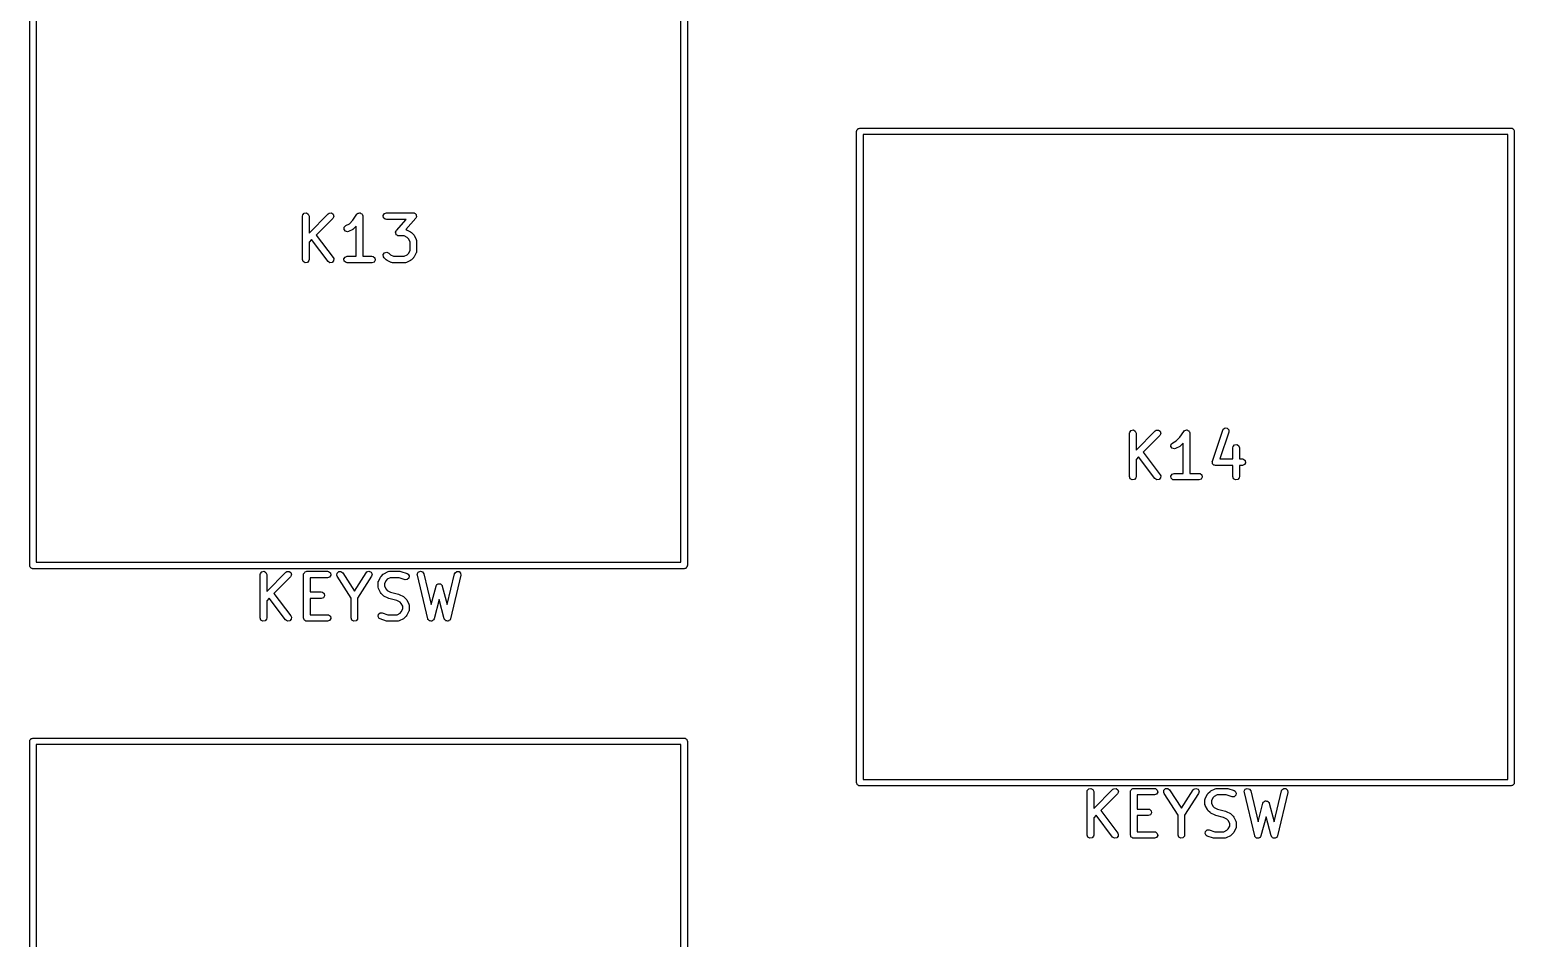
# Model space of a CAD drawing. Extents: x 65 to 209, y -133 to -44.
# Drawn here: x 122.47 to 156.68, y -86.34 to -65.42 of the extents above; entities that cross this region are included whole.
import ezdxf

# ---------------------------------------------------------------- set-up
doc = ezdxf.new("R2010")
doc.units = 0
doc.layers.add('BLACK', color=7, linetype='CONTINUOUS')

msp = doc.modelspace()

# ---------------------------------------------------------------- linework, layer by layer
at = {"layer": 'BLACK', "linetype": 'CONTINUOUS'}
for p, q in [((122.475, -77.758), (122.475, -62.758)), ((122.625, -62.833), (122.625, -77.683)), ((137.475, -77.683), (137.475, -62.833)), ((137.625, -62.758), (137.625, -77.758)), ((141.542, -67.7174), (141.552, -67.7005)), ((141.552, -67.7005), (141.558, -67.6982)), ((141.558, -67.6982), (141.562, -67.693)), ((141.562, -67.693), (141.582, -67.6897)), ((141.582, -67.6897), (141.6, -67.683)), ((141.6, -67.683), (156.6, -67.683)), ((156.6, -67.683), (156.61, -67.6847)), ((156.61, -67.6847), (156.613, -67.6841)), ((156.613, -67.6841), (156.616, -67.6858)), ((156.616, -67.6858), (156.626, -67.6875)), ((156.626, -67.6875), (156.641, -67.7)), ((156.641, -67.7), (156.657, -67.7098)), ((156.657, -67.7098), (156.66, -67.7161)), ((141.525, -67.758), (141.527, -67.7483)), ((141.525, -82.758), (141.525, -67.758)), ((141.526, -67.745), (141.528, -67.7421)), ((141.527, -67.7483), (141.526, -67.745)), ((141.528, -67.7421), (141.53, -67.7323)), ((141.53, -67.7323), (141.542, -67.7174)), ((141.675, -67.833), (141.675, -82.683)), ((156.525, -67.833), (141.675, -67.833)), ((156.525, -82.683), (156.525, -67.833)), ((156.66, -67.7161), (156.665, -67.7205)), ((156.665, -67.7205), (156.668, -67.7397)), ((156.668, -67.7397), (156.675, -67.758)), ((156.675, -67.758), (156.675, -82.758)), ((128.761, -69.7104), (128.765, -69.6847)), ((128.761, -70.7104), (128.761, -69.7104)), ((128.765, -69.6847), (128.798, -69.6454)), ((128.798, -69.6454), (128.849, -69.6365)), ((128.849, -69.6365), (128.893, -69.6622)), ((128.893, -69.6622), (128.911, -69.7104)), ((128.911, -70.1007), (129.354, -69.6573)), ((128.911, -69.7104), (128.911, -70.1007)), ((129.46, -69.7634), (129.078, -70.146)), ((129.354, -69.6573), (129.375, -69.6424)), ((129.375, -69.6424), (129.427, -69.6379)), ((129.427, -69.6379), (129.469, -69.6674)), ((129.482, -69.7169), (129.46, -69.7634)), ((129.469, -69.6674), (129.482, -69.7169)), ((129.92, -69.8055), (130.011, -69.6688)), ((130.011, -69.6688), (130.029, -69.6499)), ((130.029, -69.6499), (130.034, -69.6487)), ((130.034, -69.6487), (130.036, -69.6454)), ((130.036, -69.6454), (130.058, -69.6416)), ((130.058, -69.6416), (130.079, -69.6355)), ((130.079, -69.6355), (130.083, -69.6373)), ((130.083, -69.6373), (130.087, -69.6365)), ((130.087, -69.6365), (130.106, -69.6474)), ((130.106, -69.6474), (130.126, -69.6561)), ((130.126, -69.6561), (130.128, -69.66)), ((130.128, -69.66), (130.131, -69.6622)), ((130.131, -69.6622), (130.139, -69.6826)), ((130.139, -69.6826), (130.148, -69.7021)), ((130.148, -69.7021), (130.147, -69.7063)), ((130.147, -69.7063), (130.149, -69.7104)), ((130.149, -69.7104), (130.149, -70.6354)), ((130.619, -69.6974), (130.645, -69.6529)), ((130.628, -69.7479), (130.619, -69.6974)), ((130.667, -69.7809), (130.628, -69.7479)), ((130.645, -69.6529), (130.693, -69.6354)), ((130.693, -69.6354), (131.312, -69.6354)), ((131.368, -69.7598), (131.141, -70.0198)), ((131.312, -69.6354), (131.323, -69.6373)), ((131.323, -69.6373), (131.326, -69.6368)), ((131.326, -69.6368), (131.329, -69.6384)), ((131.329, -69.6384), (131.338, -69.6399)), ((131.338, -69.6399), (131.353, -69.6529)), ((131.353, -69.6529), (131.37, -69.6634)), ((131.376, -69.7409), (131.368, -69.7598)), ((131.37, -69.6634), (131.372, -69.669)), ((131.372, -69.669), (131.377, -69.6729)), ((131.386, -69.7234), (131.376, -69.7409)), ((131.377, -69.6729), (131.38, -69.6928)), ((131.38, -69.6928), (131.387, -69.7119)), ((131.387, -69.7119), (131.385, -69.7175)), ((131.385, -69.7175), (131.386, -69.7234)), ((129.716, -70.0175), (129.719, -69.9663)), ((129.747, -70.0587), (129.716, -70.0175)), ((129.719, -69.9663), (129.755, -69.929)), ((129.797, -70.0706), (129.747, -70.0587)), ((129.755, -69.929), (129.839, -69.8868)), ((129.822, -70.0632), (129.797, -70.0706)), ((129.917, -70.0156), (129.822, -70.0632)), ((129.839, -69.8868), (129.92, -69.8055)), ((129.918, -70.0144), (129.917, -70.0156)), ((129.936, -70.0015), (129.918, -70.0144)), ((129.999, -69.9391), (129.936, -70.0015)), ((129.999, -70.6354), (129.999, -69.9391)), ((130.693, -69.7854), (130.667, -69.7809)), ((131.147, -69.7854), (130.693, -69.7854)), ((130.904, -70.0898), (130.906, -70.0842)), ((130.91, -70.1089), (130.904, -70.0898)), ((130.905, -70.0783), (130.915, -70.0608)), ((130.906, -70.0842), (130.905, -70.0783)), ((130.914, -70.1288), (130.91, -70.1089)), ((130.915, -70.0608), (130.922, -70.0419)), ((130.922, -70.0419), (131.147, -69.7854)), ((131.141, -70.0198), (131.147, -70.0209)), ((131.147, -70.0209), (131.151, -70.0237)), ((131.151, -70.0237), (131.155, -70.0243)), ((131.155, -70.0243), (131.25, -70.0719)), ((131.25, -70.0719), (131.268, -70.0852)), ((131.268, -70.0852), (131.27, -70.0859)), ((131.27, -70.0859), (131.317, -70.1335)), ((128.97, -70.2531), (128.911, -70.3129)), ((128.911, -70.3129), (128.911, -70.7104)), ((129.347, -70.7554), (128.97, -70.2531)), ((129.078, -70.146), (129.467, -70.6654)), ((130.918, -70.1327), (130.914, -70.1288)), ((130.92, -70.1383), (130.918, -70.1327)), ((130.937, -70.1488), (130.92, -70.1383)), ((130.953, -70.1618), (130.937, -70.1488)), ((130.961, -70.1633), (130.953, -70.1618)), ((130.964, -70.1649), (130.961, -70.1633)), ((130.967, -70.1644), (130.964, -70.1649)), ((130.979, -70.1663), (130.967, -70.1644)), ((131.104, -70.1663), (130.979, -70.1663)), ((131.172, -70.2006), (131.104, -70.1663)), ((131.203, -70.231), (131.172, -70.2006)), ((131.237, -70.2995), (131.203, -70.231)), ((131.237, -70.5022), (131.237, -70.2995)), ((131.317, -70.1335), (131.33, -70.1519)), ((131.33, -70.1519), (131.331, -70.153)), ((131.331, -70.153), (131.379, -70.2483)), ((131.379, -70.2483), (131.386, -70.2732)), ((131.386, -70.2732), (131.385, -70.2776)), ((131.385, -70.2776), (131.387, -70.2818)), ((131.387, -70.2818), (131.387, -70.5199)), ((128.778, -70.7586), (128.761, -70.7104)), ((128.823, -70.7842), (128.778, -70.7586)), ((128.873, -70.7753), (128.823, -70.7842)), ((128.906, -70.736), (128.873, -70.7753)), ((128.911, -70.7104), (128.906, -70.736)), ((129.39, -70.7834), (129.347, -70.7554)), ((129.441, -70.7773), (129.39, -70.7834)), ((129.476, -70.7398), (129.441, -70.7773)), ((129.467, -70.6654), (129.479, -70.6886)), ((129.479, -70.6886), (129.476, -70.7398)), ((129.714, -70.6974), (129.74, -70.6529)), ((129.723, -70.7479), (129.714, -70.6974)), ((129.762, -70.7809), (129.723, -70.7479)), ((129.74, -70.6529), (129.788, -70.6354)), ((129.788, -70.7854), (129.762, -70.7809)), ((129.788, -70.6354), (129.999, -70.6354)), ((130.36, -70.7854), (129.788, -70.7854)), ((130.149, -70.6354), (130.36, -70.6354)), ((130.36, -70.6354), (130.385, -70.6399)), ((130.408, -70.7678), (130.36, -70.7854)), ((130.385, -70.6399), (130.424, -70.6729)), ((130.433, -70.7234), (130.408, -70.7678)), ((130.424, -70.6729), (130.433, -70.7234)), ((130.62, -70.5957), (130.65, -70.5537)), ((130.625, -70.6468), (130.62, -70.5957)), ((130.64, -70.6682), (130.625, -70.6468)), ((130.687, -70.7158), (130.64, -70.6682)), ((130.65, -70.5537), (130.699, -70.5404)), ((130.689, -70.7165), (130.687, -70.7158)), ((130.707, -70.7298), (130.689, -70.7165)), ((130.699, -70.5404), (130.746, -70.5621)), ((130.802, -70.7775), (130.707, -70.7298)), ((130.746, -70.5621), (130.785, -70.6011)), ((130.785, -70.6011), (130.853, -70.6354)), ((130.807, -70.778), (130.802, -70.7775)), ((130.81, -70.7809), (130.807, -70.778)), ((130.836, -70.7854), (130.81, -70.7809)), ((131.121, -70.7854), (130.836, -70.7854)), ((130.853, -70.6354), (131.104, -70.6354)), ((131.104, -70.6354), (131.172, -70.6011)), ((131.126, -70.7838), (131.121, -70.7854)), ((131.13, -70.7849), (131.126, -70.7838)), ((131.155, -70.7775), (131.13, -70.7849)), ((131.25, -70.7298), (131.155, -70.7775)), ((131.172, -70.6011), (131.203, -70.5707)), ((131.203, -70.5707), (131.237, -70.5022)), ((131.251, -70.7287), (131.25, -70.7298)), ((131.27, -70.7158), (131.251, -70.7287)), ((131.317, -70.6682), (131.27, -70.7158)), ((131.318, -70.6667), (131.317, -70.6682)), ((131.331, -70.6487), (131.318, -70.6667)), ((131.379, -70.5534), (131.331, -70.6487)), ((131.382, -70.5456), (131.379, -70.549)), ((131.379, -70.549), (131.379, -70.5534)), ((131.387, -70.5199), (131.382, -70.5456)), ((147.811, -74.7104), (147.815, -74.6847)), ((147.811, -75.7104), (147.811, -74.7104)), ((147.815, -74.6847), (147.848, -74.6454)), ((147.848, -74.6454), (147.899, -74.6365)), ((147.899, -74.6365), (147.943, -74.6622)), ((147.943, -74.6622), (147.961, -74.7104)), ((147.961, -75.1007), (148.404, -74.6573)), ((147.961, -74.7104), (147.961, -75.1007)), ((148.51, -74.7634), (148.128, -75.146)), ((148.404, -74.6573), (148.425, -74.6424)), ((148.425, -74.6424), (148.477, -74.6379)), ((148.477, -74.6379), (148.519, -74.6674)), ((148.532, -74.7169), (148.51, -74.7634)), ((148.519, -74.6674), (148.532, -74.7169)), ((148.805, -74.929), (148.889, -74.8868)), ((148.889, -74.8868), (148.97, -74.8055)), ((148.97, -74.8055), (149.061, -74.6688)), ((149.061, -74.6688), (149.079, -74.6499)), ((149.079, -74.6499), (149.084, -74.6487)), ((149.084, -74.6487), (149.086, -74.6454)), ((149.086, -74.6454), (149.108, -74.6416)), ((149.108, -74.6416), (149.129, -74.6355)), ((149.129, -74.6355), (149.133, -74.6373)), ((149.133, -74.6373), (149.137, -74.6365)), ((149.137, -74.6365), (149.156, -74.6474)), ((149.156, -74.6474), (149.176, -74.6561)), ((149.176, -74.6561), (149.178, -74.66)), ((149.178, -74.66), (149.181, -74.6622)), ((149.181, -74.6622), (149.189, -74.6826)), ((149.189, -74.6826), (149.198, -74.7021)), ((149.198, -74.7021), (149.197, -74.7063)), ((149.197, -74.7063), (149.199, -74.7104)), ((149.199, -74.7104), (149.199, -75.6354)), ((149.719, -75.3533), (149.957, -74.639)), ((150.1, -74.6865), (149.895, -75.302)), ((149.957, -74.639), (149.97, -74.6161)), ((149.97, -74.6161), (150.014, -74.5893)), ((150.014, -74.5893), (150.064, -74.5968)), ((150.064, -74.5968), (150.098, -74.6352)), ((150.098, -74.6352), (150.1, -74.6865)), ((148.128, -75.146), (148.517, -75.6654)), ((148.766, -75.0175), (148.769, -74.9663)), ((148.797, -75.0587), (148.766, -75.0175)), ((148.769, -74.9663), (148.805, -74.929)), ((148.847, -75.0706), (148.797, -75.0587)), ((148.872, -75.0632), (148.847, -75.0706)), ((148.967, -75.0156), (148.872, -75.0632)), ((148.968, -75.0144), (148.967, -75.0156)), ((148.986, -75.0015), (148.968, -75.0144)), ((149.049, -74.9391), (148.986, -75.0015)), ((149.049, -75.6354), (149.049, -74.9391)), ((150.192, -75.0437), (150.196, -75.0181)), ((150.192, -75.302), (150.192, -75.0437)), ((150.196, -75.0181), (150.229, -74.9788)), ((150.229, -74.9788), (150.28, -74.9699)), ((150.28, -74.9699), (150.324, -74.9955)), ((150.324, -74.9955), (150.342, -75.0437)), ((150.342, -75.0437), (150.342, -75.302)), ((148.02, -75.2531), (147.961, -75.3129)), ((147.961, -75.3129), (147.961, -75.7104)), ((148.397, -75.7554), (148.02, -75.2531)), ((149.717, -75.364), (149.719, -75.3591)), ((149.72, -75.3842), (149.717, -75.364)), ((149.719, -75.3591), (149.719, -75.3533)), ((149.721, -75.4046), (149.72, -75.3842)), ((149.725, -75.4089), (149.721, -75.4046)), ((149.726, -75.4145), (149.725, -75.4089)), ((149.741, -75.4277), (149.726, -75.4145)), ((149.755, -75.443), (149.741, -75.4277)), ((149.76, -75.4438), (149.755, -75.443)), ((149.765, -75.4475), (149.76, -75.4438)), ((149.79, -75.452), (149.765, -75.4475)), ((150.192, -75.452), (149.79, -75.452)), ((149.895, -75.302), (150.192, -75.302)), ((150.192, -75.7104), (150.192, -75.452)), ((150.342, -75.302), (150.41, -75.302)), ((150.41, -75.452), (150.342, -75.452)), ((150.342, -75.452), (150.342, -75.7104)), ((150.41, -75.302), (150.435, -75.3066)), ((150.458, -75.4345), (150.41, -75.452)), ((150.435, -75.3066), (150.474, -75.3395)), ((150.483, -75.3901), (150.458, -75.4345)), ((150.474, -75.3395), (150.483, -75.3901)), ((147.828, -75.7586), (147.811, -75.7104)), ((147.873, -75.7842), (147.828, -75.7586)), ((147.923, -75.7753), (147.873, -75.7842)), ((147.956, -75.736), (147.923, -75.7753)), ((147.961, -75.7104), (147.956, -75.736)), ((148.44, -75.7834), (148.397, -75.7554)), ((148.491, -75.7773), (148.44, -75.7834)), ((148.526, -75.7398), (148.491, -75.7773)), ((148.517, -75.6654), (148.529, -75.6886)), ((148.529, -75.6886), (148.526, -75.7398)), ((148.764, -75.6974), (148.79, -75.6529)), ((148.773, -75.7479), (148.764, -75.6974)), ((148.812, -75.7809), (148.773, -75.7479)), ((148.79, -75.6529), (148.838, -75.6354)), ((148.838, -75.7854), (148.812, -75.7809)), ((148.838, -75.6354), (149.049, -75.6354)), ((149.41, -75.7854), (148.838, -75.7854)), ((149.199, -75.6354), (149.41, -75.6354)), ((149.41, -75.6354), (149.435, -75.6399)), ((149.458, -75.7678), (149.41, -75.7854)), ((149.435, -75.6399), (149.474, -75.6729)), ((149.483, -75.7234), (149.458, -75.7678)), ((149.474, -75.6729), (149.483, -75.7234)), ((150.209, -75.7586), (150.192, -75.7104)), ((150.254, -75.7842), (150.209, -75.7586)), ((150.304, -75.7753), (150.254, -75.7842)), ((150.337, -75.736), (150.304, -75.7753)), ((150.342, -75.7104), (150.337, -75.736)), ((122.482, -77.7763), (122.475, -77.758)), ((122.485, -77.7955), (122.482, -77.7763)), ((122.49, -77.7998), (122.485, -77.7955)), ((122.493, -77.8062), (122.49, -77.7998)), ((122.509, -77.816), (122.493, -77.8062)), ((122.524, -77.8285), (122.509, -77.816)), ((122.534, -77.8302), (122.524, -77.8285)), ((122.537, -77.8319), (122.534, -77.8302)), ((122.54, -77.8313), (122.537, -77.8319)), ((122.55, -77.833), (122.54, -77.8313)), ((137.55, -77.833), (122.55, -77.833)), ((122.625, -77.683), (137.475, -77.683)), ((127.785, -77.9654), (127.789, -77.9397)), ((127.785, -78.9654), (127.785, -77.9654)), ((127.789, -77.9397), (127.822, -77.9004)), ((127.822, -77.9004), (127.873, -77.8915)), ((127.873, -77.8915), (127.917, -77.9172)), ((127.917, -77.9172), (127.935, -77.9654)), ((127.935, -78.3557), (128.378, -77.9123)), ((127.935, -77.9654), (127.935, -78.3557)), ((128.378, -77.9123), (128.399, -77.8974)), ((128.399, -77.8974), (128.45, -77.8929)), ((128.45, -77.8929), (128.492, -77.9224)), ((128.506, -77.9719), (128.484, -78.0184)), ((128.492, -77.9224), (128.506, -77.9719)), ((128.785, -77.9654), (128.786, -77.9556)), ((128.785, -78.9654), (128.785, -77.9654)), ((128.786, -77.9524), (128.787, -77.9495)), ((128.786, -77.9556), (128.786, -77.9524)), ((128.787, -77.9495), (128.789, -77.9397)), ((128.789, -77.9397), (128.802, -77.9248)), ((128.802, -77.9248), (128.811, -77.9079)), ((128.811, -77.9079), (128.818, -77.9056)), ((128.818, -77.9056), (128.822, -77.9004)), ((128.822, -77.9004), (128.841, -77.897)), ((128.841, -77.897), (128.86, -77.8904)), ((128.86, -77.8904), (129.336, -77.8904)), ((129.336, -77.8904), (129.361, -77.8949)), ((129.361, -77.8949), (129.401, -77.9279)), ((129.401, -77.9279), (129.41, -77.9784)), ((129.548, -77.9816), (129.555, -77.9307)), ((129.555, -77.9307), (129.593, -77.8961)), ((129.593, -77.8961), (129.644, -77.8939)), ((129.644, -77.8939), (129.685, -77.9251)), ((129.685, -77.9251), (129.955, -78.3495)), ((129.955, -78.3495), (130.225, -77.9251)), ((130.225, -77.9251), (130.242, -77.9059)), ((130.242, -77.9059), (130.291, -77.8905)), ((130.291, -77.8905), (130.339, -77.9101)), ((130.339, -77.9101), (130.362, -77.9556)), ((130.362, -77.9556), (130.351, -78.0056)), ((130.568, -78.0076), (130.616, -77.96)), ((130.616, -77.96), (130.634, -77.9471)), ((130.634, -77.9471), (130.636, -77.9459)), ((130.636, -77.9459), (130.731, -77.8983)), ((130.731, -77.8983), (130.756, -77.8909)), ((130.756, -77.8909), (130.76, -77.8919)), ((130.76, -77.8919), (130.764, -77.8904)), ((130.764, -77.8904), (131.002, -77.8904)), ((131.002, -77.8904), (131.024, -77.8943)), ((131.024, -77.8943), (131.026, -77.8942)), ((131.026, -77.8942), (131.169, -77.9418)), ((131.169, -77.9418), (131.192, -77.9543)), ((131.192, -77.9543), (131.219, -77.998)), ((131.404, -77.9567), (131.427, -77.9109)), ((131.406, -77.9828), (131.404, -77.9567)), ((131.427, -77.9109), (131.474, -77.8905)), ((131.474, -77.8905), (131.523, -77.9052)), ((131.523, -77.9052), (131.552, -77.948)), ((131.552, -77.948), (131.721, -78.6589)), ((132.094, -78.6589), (132.263, -77.948)), ((132.263, -77.948), (132.273, -77.9241)), ((132.273, -77.9241), (132.314, -77.8935)), ((132.314, -77.8935), (132.365, -77.8965)), ((132.365, -77.8965), (132.403, -77.9318)), ((132.403, -77.9318), (132.409, -77.9828)), ((137.568, -77.8263), (137.55, -77.833)), ((137.588, -77.823), (137.568, -77.8263)), ((137.592, -77.8178), (137.588, -77.823)), ((137.598, -77.8155), (137.592, -77.8178)), ((137.608, -77.7986), (137.598, -77.8155)), ((137.62, -77.7837), (137.608, -77.7986)), ((137.622, -77.7739), (137.62, -77.7837)), ((137.624, -77.771), (137.622, -77.7739)), ((137.625, -77.758), (137.623, -77.7677)), ((137.623, -77.7677), (137.624, -77.771)), ((128.484, -78.0184), (128.101, -78.401)), ((129.336, -78.0404), (128.935, -78.0404)), ((128.935, -78.0404), (128.935, -78.3666)), ((129.384, -78.0228), (129.336, -78.0404)), ((129.41, -77.9784), (129.384, -78.0228)), ((129.558, -78.0056), (129.548, -77.9816)), ((129.88, -78.511), (129.558, -78.0056)), ((130.351, -78.0056), (130.03, -78.511)), ((130.499, -78.1559), (130.503, -78.1302)), ((130.499, -78.2511), (130.499, -78.1559)), ((130.5, -78.2553), (130.499, -78.2511)), ((130.499, -78.2597), (130.5, -78.2553)), ((130.507, -78.2846), (130.499, -78.2597)), ((130.503, -78.1302), (130.506, -78.1268)), ((130.506, -78.1268), (130.507, -78.1223)), ((130.507, -78.1223), (130.554, -78.0271)), ((130.554, -78.3799), (130.507, -78.2846)), ((130.554, -78.0271), (130.568, -78.0091)), ((130.568, -78.0091), (130.568, -78.0076)), ((130.683, -78.105), (130.649, -78.1736)), ((130.649, -78.1736), (130.649, -78.2334)), ((130.649, -78.2334), (130.683, -78.3019)), ((130.713, -78.0746), (130.683, -78.105)), ((130.683, -78.3019), (130.713, -78.3323)), ((130.782, -78.0404), (130.713, -78.0746)), ((130.99, -78.0404), (130.782, -78.0404)), ((131.122, -78.0842), (130.99, -78.0404)), ((131.173, -78.0827), (131.122, -78.0842)), ((131.211, -78.0487), (131.173, -78.0827)), ((131.219, -77.998), (131.211, -78.0487)), ((131.644, -78.9828), (131.406, -77.9828)), ((131.721, -78.6589), (131.835, -78.2318)), ((131.835, -78.2318), (131.846, -78.2082)), ((131.846, -78.2082), (131.851, -78.2042)), ((131.851, -78.2042), (131.854, -78.198)), ((131.854, -78.198), (131.872, -78.1898)), ((131.872, -78.1898), (131.888, -78.1787)), ((131.888, -78.1787), (131.894, -78.1793)), ((131.894, -78.1793), (131.901, -78.1764)), ((131.901, -78.1764), (131.919, -78.1814)), ((131.919, -78.1814), (131.939, -78.1831)), ((131.939, -78.1831), (131.944, -78.1879)), ((131.944, -78.1879), (131.95, -78.1897)), ((131.95, -78.1897), (131.961, -78.2056)), ((131.961, -78.2056), (131.975, -78.2193)), ((131.975, -78.2193), (131.976, -78.2261)), ((131.976, -78.2261), (131.98, -78.2318)), ((131.98, -78.2318), (132.094, -78.6589)), ((132.409, -77.9828), (132.171, -78.9828)), ((127.994, -78.5081), (127.935, -78.5679)), ((127.935, -78.5679), (127.935, -78.9654)), ((128.371, -79.0104), (127.994, -78.5081)), ((128.101, -78.401), (128.491, -78.9204)), ((128.935, -78.3666), (129.193, -78.3666)), ((129.193, -78.5166), (128.935, -78.5166)), ((128.935, -78.5166), (128.935, -78.8904)), ((129.193, -78.3666), (129.219, -78.3711)), ((129.241, -78.499), (129.193, -78.5166)), ((129.219, -78.3711), (129.258, -78.4041)), ((129.267, -78.4546), (129.241, -78.499)), ((129.258, -78.4041), (129.267, -78.4546)), ((129.88, -78.9654), (129.88, -78.511)), ((130.03, -78.511), (130.03, -78.9654)), ((130.556, -78.381), (130.554, -78.3799)), ((130.568, -78.3994), (130.556, -78.381)), ((130.616, -78.447), (130.568, -78.3994)), ((130.617, -78.4477), (130.616, -78.447)), ((130.636, -78.461), (130.617, -78.4477)), ((130.731, -78.5087), (130.636, -78.461)), ((130.713, -78.3323), (130.79, -78.3708)), ((130.734, -78.5091), (130.731, -78.5087)), ((130.746, -78.5143), (130.734, -78.5091)), ((130.929, -78.56), (130.746, -78.5143)), ((130.79, -78.3708), (130.973, -78.4164)), ((131.006, -78.5984), (130.929, -78.56)), ((130.973, -78.4164), (130.985, -78.4217)), ((130.985, -78.4217), (130.988, -78.4221)), ((130.988, -78.4221), (131.084, -78.4697)), ((131.036, -78.6289), (131.006, -78.5984)), ((131.07, -78.6974), (131.036, -78.6289)), ((131.084, -78.4697), (131.102, -78.4831)), ((131.102, -78.4831), (131.103, -78.4838)), ((131.103, -78.4838), (131.151, -78.5314)), ((131.151, -78.5314), (131.164, -78.5498)), ((131.164, -78.5498), (131.165, -78.5509)), ((131.165, -78.5509), (131.212, -78.6461)), ((131.212, -78.6461), (131.22, -78.6711)), ((131.907, -78.5422), (131.789, -78.9847)), ((132.025, -78.9847), (131.907, -78.5422)), ((127.802, -79.0136), (127.785, -78.9654)), ((127.93, -78.991), (127.897, -79.0303)), ((127.935, -78.9654), (127.93, -78.991)), ((128.5, -78.9948), (128.465, -79.0323)), ((128.491, -78.9204), (128.503, -78.9436)), ((128.503, -78.9436), (128.5, -78.9948)), ((128.791, -78.9837), (128.785, -78.9654)), ((128.795, -79.0029), (128.791, -78.9837)), ((128.935, -78.8904), (129.336, -78.8904)), ((129.336, -78.8904), (129.361, -78.8949)), ((129.361, -78.8949), (129.401, -78.9279)), ((129.41, -78.9784), (129.384, -79.0228)), ((129.401, -78.9279), (129.41, -78.9784)), ((129.897, -79.0136), (129.88, -78.9654)), ((130.025, -78.991), (129.992, -79.0303)), ((130.03, -78.9654), (130.025, -78.991)), ((130.5, -78.9328), (130.508, -78.882)), ((130.527, -78.9765), (130.5, -78.9328)), ((130.508, -78.882), (130.546, -78.848)), ((130.55, -78.9889), (130.527, -78.9765)), ((130.546, -78.848), (130.598, -78.8466)), ((130.693, -79.0365), (130.55, -78.9889)), ((130.598, -78.8466), (130.729, -78.8904)), ((130.729, -78.8904), (130.937, -78.8904)), ((130.937, -78.8904), (131.006, -78.8561)), ((131.084, -78.9848), (130.988, -79.0325)), ((131.006, -78.8561), (131.036, -78.8257)), ((131.036, -78.8257), (131.07, -78.7572)), ((131.07, -78.7572), (131.07, -78.6974)), ((131.085, -78.9837), (131.084, -78.9848)), ((131.103, -78.9708), (131.085, -78.9837)), ((131.151, -78.9232), (131.103, -78.9708)), ((131.165, -78.9037), (131.151, -78.9217)), ((131.151, -78.9217), (131.151, -78.9232)), ((131.212, -78.8084), (131.165, -78.9037)), ((131.213, -78.804), (131.212, -78.8084)), ((131.216, -78.8006), (131.213, -78.804)), ((131.22, -78.7749), (131.216, -78.8006)), ((131.22, -78.6711), (131.219, -78.6755)), ((131.219, -78.6755), (131.22, -78.6797)), ((131.22, -78.6797), (131.22, -78.7749)), ((131.648, -78.9893), (131.644, -78.9828)), ((131.649, -78.9972), (131.648, -78.9893)), ((131.662, -79.0102), (131.649, -78.9972)), ((131.789, -78.9847), (131.778, -79.0083)), ((132.03, -78.9912), (132.025, -78.9847)), ((132.031, -78.999), (132.03, -78.9912)), ((132.044, -79.0116), (132.031, -78.999)), ((132.171, -78.9828), (132.16, -79.0067)), ((127.846, -79.0392), (127.802, -79.0136)), ((127.897, -79.0303), (127.846, -79.0392)), ((128.414, -79.0384), (128.371, -79.0104)), ((128.465, -79.0323), (128.414, -79.0384)), ((128.8, -79.0072), (128.795, -79.0029)), ((128.802, -79.0136), (128.8, -79.0072)), ((128.819, -79.0233), (128.802, -79.0136)), ((128.834, -79.0359), (128.819, -79.0233)), ((128.844, -79.0376), (128.834, -79.0359)), ((128.846, -79.0392), (128.844, -79.0376)), ((128.85, -79.0387), (128.846, -79.0392)), ((128.86, -79.0404), (128.85, -79.0387)), ((129.336, -79.0404), (128.86, -79.0404)), ((129.384, -79.0228), (129.336, -79.0404)), ((129.942, -79.0392), (129.897, -79.0136)), ((129.992, -79.0303), (129.942, -79.0392)), ((130.695, -79.0365), (130.693, -79.0365)), ((130.717, -79.0404), (130.695, -79.0365)), ((130.955, -79.0404), (130.717, -79.0404)), ((130.959, -79.0388), (130.955, -79.0404)), ((130.963, -79.0399), (130.959, -79.0388)), ((130.988, -79.0325), (130.963, -79.0399)), ((131.672, -79.0256), (131.662, -79.0102)), ((131.679, -79.0278), (131.672, -79.0256)), ((131.685, -79.0334), (131.679, -79.0278)), ((131.703, -79.035), (131.685, -79.0334)), ((131.721, -79.0402), (131.703, -79.035)), ((131.728, -79.0371), (131.721, -79.0402)), ((131.736, -79.0378), (131.728, -79.0371)), ((131.751, -79.0272), (131.736, -79.0378)), ((131.768, -79.0199), (131.751, -79.0272)), ((131.772, -79.0128), (131.768, -79.0199)), ((131.778, -79.0083), (131.772, -79.0128)), ((132.055, -79.0268), (132.044, -79.0116)), ((132.062, -79.0288), (132.055, -79.0268)), ((132.068, -79.0342), (132.062, -79.0288)), ((132.086, -79.0353), (132.068, -79.0342)), ((132.104, -79.0401), (132.086, -79.0353)), ((132.111, -79.0368), (132.104, -79.0401)), ((132.119, -79.0373), (132.111, -79.0368)), ((132.134, -79.0263), (132.119, -79.0373)), ((132.151, -79.0185), (132.134, -79.0263)), ((132.154, -79.0113), (132.151, -79.0185)), ((132.16, -79.0067), (132.154, -79.0113)), ((122.532, -81.7397), (122.55, -81.733)), ((122.55, -81.733), (137.55, -81.733)), ((137.55, -81.733), (137.56, -81.7347)), ((137.56, -81.7347), (137.563, -81.7341)), ((137.563, -81.7341), (137.566, -81.7358)), ((137.566, -81.7358), (137.576, -81.7375)), ((137.576, -81.7375), (137.591, -81.75)), ((122.475, -81.808), (122.477, -81.7983)), ((122.475, -96.808), (122.475, -81.808)), ((122.476, -81.795), (122.478, -81.7921)), ((122.477, -81.7983), (122.476, -81.795)), ((122.478, -81.7921), (122.48, -81.7823)), ((122.48, -81.7823), (122.492, -81.7674)), ((122.492, -81.7674), (122.502, -81.7505)), ((122.502, -81.7505), (122.508, -81.7482)), ((122.508, -81.7482), (122.512, -81.743)), ((122.512, -81.743), (122.532, -81.7397)), ((122.625, -81.883), (122.625, -96.733)), ((137.475, -81.883), (122.625, -81.883)), ((137.475, -96.733), (137.475, -81.883)), ((137.591, -81.75), (137.607, -81.7598)), ((137.607, -81.7598), (137.61, -81.7661)), ((137.61, -81.7661), (137.615, -81.7705)), ((137.615, -81.7705), (137.618, -81.7897)), ((137.618, -81.7897), (137.625, -81.808)), ((137.625, -81.808), (137.625, -96.808)), ((141.532, -82.7763), (141.525, -82.758)), ((141.675, -82.683), (156.525, -82.683)), ((156.675, -82.758), (156.673, -82.7677)), ((141.535, -82.7955), (141.532, -82.7763)), ((141.54, -82.7998), (141.535, -82.7955)), ((141.543, -82.8062), (141.54, -82.7998)), ((141.559, -82.816), (141.543, -82.8062)), ((141.574, -82.8285), (141.559, -82.816)), ((141.584, -82.8302), (141.574, -82.8285)), ((141.587, -82.8319), (141.584, -82.8302)), ((141.59, -82.8313), (141.587, -82.8319)), ((141.6, -82.833), (141.59, -82.8313)), ((156.6, -82.833), (141.6, -82.833)), ((146.835, -82.9654), (146.839, -82.9397)), ((146.835, -83.9654), (146.835, -82.9654)), ((146.839, -82.9397), (146.872, -82.9004)), ((146.872, -82.9004), (146.923, -82.8915)), ((146.923, -82.8915), (146.967, -82.9172)), ((146.967, -82.9172), (146.985, -82.9654)), ((146.985, -83.3557), (147.428, -82.9123)), ((146.985, -82.9654), (146.985, -83.3557)), ((147.534, -83.0184), (147.151, -83.401)), ((147.428, -82.9123), (147.449, -82.8974)), ((147.449, -82.8974), (147.5, -82.8929)), ((147.5, -82.8929), (147.542, -82.9224)), ((147.556, -82.9719), (147.534, -83.0184)), ((147.542, -82.9224), (147.556, -82.9719)), ((147.835, -82.9654), (147.836, -82.9556)), ((147.835, -83.9654), (147.835, -82.9654)), ((147.836, -82.9524), (147.837, -82.9495)), ((147.836, -82.9556), (147.836, -82.9524)), ((147.837, -82.9495), (147.839, -82.9397)), ((147.839, -82.9397), (147.852, -82.9248)), ((147.852, -82.9248), (147.861, -82.9079)), ((147.861, -82.9079), (147.868, -82.9056)), ((147.868, -82.9056), (147.872, -82.9004)), ((147.872, -82.9004), (147.891, -82.897)), ((147.891, -82.897), (147.91, -82.8904)), ((147.91, -82.8904), (148.386, -82.8904)), ((148.386, -83.0404), (147.985, -83.0404)), ((147.985, -83.0404), (147.985, -83.3666)), ((148.386, -82.8904), (148.411, -82.8949)), ((148.434, -83.0228), (148.386, -83.0404)), ((148.411, -82.8949), (148.451, -82.9279)), ((148.46, -82.9784), (148.434, -83.0228)), ((148.451, -82.9279), (148.46, -82.9784)), ((148.598, -82.9816), (148.605, -82.9307)), ((148.608, -83.0056), (148.598, -82.9816)), ((148.605, -82.9307), (148.643, -82.8961)), ((148.93, -83.511), (148.608, -83.0056)), ((148.643, -82.8961), (148.694, -82.8939)), ((148.694, -82.8939), (148.735, -82.9251)), ((148.735, -82.9251), (149.005, -83.3495)), ((149.005, -83.3495), (149.275, -82.9251)), ((149.401, -83.0056), (149.08, -83.511)), ((149.275, -82.9251), (149.292, -82.9059)), ((149.292, -82.9059), (149.341, -82.8905)), ((149.341, -82.8905), (149.389, -82.9101)), ((149.389, -82.9101), (149.412, -82.9556)), ((149.412, -82.9556), (149.401, -83.0056)), ((149.557, -83.1223), (149.604, -83.0271)), ((149.604, -83.0271), (149.618, -83.0091)), ((149.618, -83.0076), (149.666, -82.96)), ((149.618, -83.0091), (149.618, -83.0076)), ((149.666, -82.96), (149.684, -82.9471)), ((149.684, -82.9471), (149.686, -82.9459)), ((149.686, -82.9459), (149.781, -82.8983)), ((149.733, -83.105), (149.699, -83.1736)), ((149.763, -83.0746), (149.733, -83.105)), ((149.832, -83.0404), (149.763, -83.0746)), ((149.781, -82.8983), (149.806, -82.8909)), ((149.806, -82.8909), (149.81, -82.8919)), ((149.81, -82.8919), (149.814, -82.8904)), ((149.814, -82.8904), (150.052, -82.8904)), ((150.04, -83.0404), (149.832, -83.0404)), ((150.172, -83.0842), (150.04, -83.0404)), ((150.052, -82.8904), (150.074, -82.8943)), ((150.074, -82.8943), (150.076, -82.8942)), ((150.076, -82.8942), (150.219, -82.9418)), ((150.223, -83.0827), (150.172, -83.0842)), ((150.219, -82.9418), (150.242, -82.9543)), ((150.261, -83.0487), (150.223, -83.0827)), ((150.242, -82.9543), (150.269, -82.998)), ((150.269, -82.998), (150.261, -83.0487)), ((150.454, -82.9567), (150.477, -82.9109)), ((150.456, -82.9828), (150.454, -82.9567)), ((150.694, -83.9828), (150.456, -82.9828)), ((150.477, -82.9109), (150.524, -82.8905)), ((150.524, -82.8905), (150.573, -82.9052)), ((150.573, -82.9052), (150.602, -82.948)), ((150.602, -82.948), (150.771, -83.6589)), ((151.144, -83.6589), (151.313, -82.948)), ((151.459, -82.9828), (151.221, -83.9828)), ((151.313, -82.948), (151.323, -82.9241)), ((151.323, -82.9241), (151.364, -82.8935)), ((151.364, -82.8935), (151.415, -82.8965)), ((151.415, -82.8965), (151.453, -82.9318)), ((151.453, -82.9318), (151.459, -82.9828)), ((156.618, -82.8263), (156.6, -82.833)), ((156.637, -82.823), (156.618, -82.8263)), ((156.642, -82.8178), (156.637, -82.823)), ((156.648, -82.8155), (156.642, -82.8178)), ((156.658, -82.7986), (156.648, -82.8155)), ((156.67, -82.7837), (156.658, -82.7986)), ((156.672, -82.7739), (156.67, -82.7837)), ((156.674, -82.771), (156.672, -82.7739)), ((156.673, -82.7677), (156.674, -82.771)), ((147.151, -83.401), (147.541, -83.9204)), ((147.985, -83.3666), (148.243, -83.3666)), ((148.243, -83.3666), (148.269, -83.3711)), ((148.269, -83.3711), (148.308, -83.4041)), ((148.308, -83.4041), (148.317, -83.4546)), ((149.549, -83.1559), (149.553, -83.1302)), ((149.549, -83.2511), (149.549, -83.1559)), ((149.55, -83.2553), (149.549, -83.2511)), ((149.549, -83.2597), (149.55, -83.2553)), ((149.557, -83.2846), (149.549, -83.2597)), ((149.553, -83.1302), (149.556, -83.1268)), ((149.556, -83.1268), (149.557, -83.1223)), ((149.604, -83.3799), (149.557, -83.2846)), ((149.606, -83.381), (149.604, -83.3799)), ((149.618, -83.3994), (149.606, -83.381)), ((149.666, -83.447), (149.618, -83.3994)), ((149.667, -83.4477), (149.666, -83.447)), ((149.686, -83.461), (149.667, -83.4477)), ((149.699, -83.1736), (149.699, -83.2334)), ((149.699, -83.2334), (149.733, -83.3019)), ((149.733, -83.3019), (149.763, -83.3323)), ((149.763, -83.3323), (149.84, -83.3708)), ((149.84, -83.3708), (150.023, -83.4164)), ((150.023, -83.4164), (150.035, -83.4217)), ((150.035, -83.4217), (150.038, -83.4221)), ((150.038, -83.4221), (150.134, -83.4697)), ((150.771, -83.6589), (150.885, -83.2318)), ((150.885, -83.2318), (150.896, -83.2081)), ((150.896, -83.2081), (150.901, -83.2042)), ((150.901, -83.2042), (150.904, -83.198)), ((150.904, -83.198), (150.922, -83.1898)), ((150.922, -83.1898), (150.938, -83.1787)), ((150.938, -83.1787), (150.944, -83.1793)), ((150.944, -83.1793), (150.951, -83.1764)), ((150.951, -83.1764), (150.969, -83.1814)), ((150.969, -83.1814), (150.989, -83.1831)), ((150.989, -83.1831), (150.994, -83.1879)), ((150.994, -83.1879), (151, -83.1897)), ((151, -83.1897), (151.011, -83.2056)), ((151.011, -83.2056), (151.025, -83.2193)), ((151.025, -83.2193), (151.026, -83.2261)), ((151.026, -83.2261), (151.03, -83.2318)), ((151.03, -83.2318), (151.144, -83.6589)), ((147.044, -83.5081), (146.985, -83.5679)), ((146.985, -83.5679), (146.985, -83.9654)), ((147.421, -84.0104), (147.044, -83.5081)), ((148.243, -83.5166), (147.985, -83.5166)), ((147.985, -83.5166), (147.985, -83.8904)), ((148.291, -83.499), (148.243, -83.5166)), ((148.317, -83.4546), (148.291, -83.499)), ((148.93, -83.9654), (148.93, -83.511)), ((149.08, -83.511), (149.08, -83.9654)), ((149.781, -83.5087), (149.686, -83.461)), ((149.784, -83.5091), (149.781, -83.5087)), ((149.796, -83.5143), (149.784, -83.5091)), ((149.979, -83.56), (149.796, -83.5143)), ((150.056, -83.5984), (149.979, -83.56)), ((150.086, -83.6289), (150.056, -83.5984)), ((150.12, -83.6974), (150.086, -83.6289)), ((150.086, -83.8257), (150.12, -83.7572)), ((150.12, -83.7572), (150.12, -83.6974)), ((150.134, -83.4697), (150.152, -83.4831)), ((150.152, -83.4831), (150.153, -83.4838)), ((150.153, -83.4838), (150.201, -83.5314)), ((150.201, -83.5314), (150.214, -83.5498)), ((150.214, -83.5498), (150.215, -83.5509)), ((150.215, -83.5509), (150.262, -83.6461)), ((150.262, -83.6461), (150.27, -83.6711)), ((150.27, -83.7749), (150.266, -83.8006)), ((150.27, -83.6711), (150.269, -83.6755)), ((150.269, -83.6755), (150.27, -83.6797)), ((150.27, -83.6797), (150.27, -83.7749)), ((150.957, -83.5422), (150.839, -83.9847)), ((151.075, -83.9847), (150.957, -83.5422)), ((146.852, -84.0136), (146.835, -83.9654)), ((146.896, -84.0392), (146.852, -84.0136)), ((146.947, -84.0303), (146.896, -84.0392)), ((146.98, -83.991), (146.947, -84.0303)), ((146.985, -83.9654), (146.98, -83.991)), ((147.464, -84.0384), (147.421, -84.0104)), ((147.515, -84.0323), (147.464, -84.0384)), ((147.55, -83.9948), (147.515, -84.0323)), ((147.541, -83.9204), (147.553, -83.9436)), ((147.553, -83.9436), (147.55, -83.9948)), ((147.841, -83.9837), (147.835, -83.9654)), ((147.845, -84.0029), (147.841, -83.9837)), ((147.85, -84.0072), (147.845, -84.0029)), ((147.852, -84.0136), (147.85, -84.0072)), ((147.869, -84.0233), (147.852, -84.0136)), ((147.884, -84.0359), (147.869, -84.0233)), ((147.894, -84.0376), (147.884, -84.0359)), ((147.896, -84.0392), (147.894, -84.0376)), ((147.9, -84.0387), (147.896, -84.0392)), ((147.91, -84.0404), (147.9, -84.0387)), ((148.386, -84.0404), (147.91, -84.0404)), ((147.985, -83.8904), (148.386, -83.8904)), ((148.386, -83.8904), (148.411, -83.8949)), ((148.434, -84.0228), (148.386, -84.0404)), ((148.411, -83.8949), (148.451, -83.9279)), ((148.46, -83.9784), (148.434, -84.0228)), ((148.451, -83.9279), (148.46, -83.9784)), ((148.947, -84.0136), (148.93, -83.9654)), ((148.992, -84.0392), (148.947, -84.0136)), ((149.042, -84.0303), (148.992, -84.0392)), ((149.075, -83.991), (149.042, -84.0303)), ((149.08, -83.9654), (149.075, -83.991)), ((149.55, -83.9328), (149.558, -83.882)), ((149.577, -83.9765), (149.55, -83.9328)), ((149.558, -83.882), (149.596, -83.848)), ((149.6, -83.9889), (149.577, -83.9765)), ((149.596, -83.848), (149.648, -83.8466)), ((149.743, -84.0365), (149.6, -83.9889)), ((149.648, -83.8466), (149.779, -83.8904)), ((149.745, -84.0365), (149.743, -84.0365)), ((149.767, -84.0404), (149.745, -84.0365)), ((150.005, -84.0404), (149.767, -84.0404)), ((149.779, -83.8904), (149.987, -83.8904)), ((149.987, -83.8904), (150.056, -83.8561)), ((150.009, -84.0388), (150.005, -84.0404)), ((150.013, -84.0399), (150.009, -84.0388)), ((150.038, -84.0325), (150.013, -84.0399)), ((150.134, -83.9848), (150.038, -84.0325)), ((150.056, -83.8561), (150.086, -83.8257)), ((150.135, -83.9837), (150.134, -83.9848)), ((150.153, -83.9708), (150.135, -83.9837)), ((150.201, -83.9232), (150.153, -83.9708)), ((150.215, -83.9037), (150.201, -83.9217)), ((150.201, -83.9217), (150.201, -83.9232)), ((150.262, -83.8084), (150.215, -83.9037)), ((150.263, -83.804), (150.262, -83.8084)), ((150.266, -83.8006), (150.263, -83.804)), ((150.698, -83.9893), (150.694, -83.9828)), ((150.699, -83.9972), (150.698, -83.9893)), ((150.712, -84.0102), (150.699, -83.9972)), ((150.722, -84.0256), (150.712, -84.0102)), ((150.729, -84.0278), (150.722, -84.0256)), ((150.735, -84.0334), (150.729, -84.0278)), ((150.753, -84.035), (150.735, -84.0334)), ((150.771, -84.0402), (150.753, -84.035)), ((150.778, -84.0371), (150.771, -84.0402)), ((150.786, -84.0378), (150.778, -84.0371)), ((150.801, -84.0272), (150.786, -84.0378)), ((150.818, -84.0199), (150.801, -84.0272)), ((150.822, -84.0128), (150.818, -84.0199)), ((150.828, -84.0083), (150.822, -84.0128)), ((150.839, -83.9847), (150.828, -84.0083)), ((151.08, -83.9912), (151.075, -83.9847)), ((151.081, -83.999), (151.08, -83.9912)), ((151.094, -84.0116), (151.081, -83.999)), ((151.105, -84.0268), (151.094, -84.0116)), ((151.112, -84.0288), (151.105, -84.0268)), ((151.118, -84.0342), (151.112, -84.0288)), ((151.136, -84.0353), (151.118, -84.0342)), ((151.154, -84.0401), (151.136, -84.0353)), ((151.161, -84.0368), (151.154, -84.0401)), ((151.169, -84.0373), (151.161, -84.0368)), ((151.184, -84.0263), (151.169, -84.0373)), ((151.201, -84.0185), (151.184, -84.0263)), ((151.204, -84.0113), (151.201, -84.0185)), ((151.21, -84.0067), (151.204, -84.0113)), ((151.221, -83.9828), (151.21, -84.0067))]:
    msp.add_line(p, q, dxfattribs=at)

doc.saveas('drawing.dxf')
